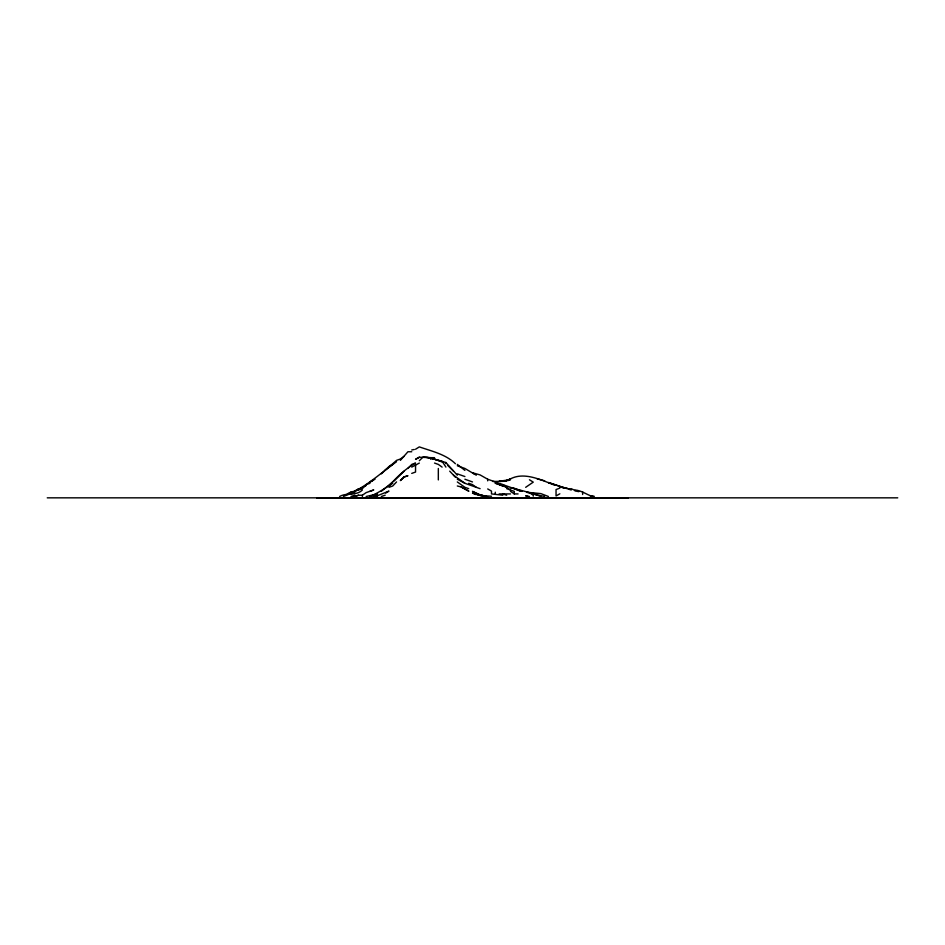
<?xml version="1.0" encoding="UTF-8"?>
<svg xmlns="http://www.w3.org/2000/svg" width="945" height="945" viewBox="0 0 945 945"><rect width="100%" height="100%" fill="white"/><g stroke="black" fill="none" stroke-linecap="round" stroke-linejoin="round"><path stroke-width="1.42" d="M394.018 481.04L404.141 471.153M343.378 496.491C363.482 489.274 379.358 474.071 396.546 461.715M400.349 460.369L407.945 451.745L411.736 451.745M388.95 485.978C396.664 477.13 405.381 468.862 415.54 463.062L411.736 464.408L407.945 468.46M396.546 481.938L392.754 485.978L388.95 487.325M419.332 460.711L423.136 456.943L426.927 457.132L445.922 462.53L457.309 475.193M381.355 473.847L388.95 466.535L392.754 464.219L385.158 470.137M388.95 467.113L396.546 460.369L400.349 459.022L404.141 456.329M392.754 481.938L381.355 491.282M358.568 488.671L350.973 493.928L350.973 492.038L354.777 491.093L366.164 485.529M392.754 483.285C385.383 488.081 378.012 493.03 369.967 496.491L377.563 493.928L366.164 496.491M525.668 487.325L533.263 482.139L529.46 479.776M350.973 497.566L358.568 495.227L362.372 495.227L366.164 492.605L373.759 489.947L369.967 491.282M362.372 490.018C356.076 496.279 346.827 492.25 339.586 496.491M415.54 449.253L419.332 446.89C431.747 451.237 445.686 454.202 455.407 463.735M385.702 493.089L388.95 491.093L373.759 497.212M354.777 491.093L362.372 487.774M507.949 480.391C522.03 470.704 539.985 479.422 554.148 484.998M559.842 493.798L556.05 495.948L556.05 489.569L559.842 488.092M419.332 457.179L415.54 459.329L419.332 457.226L430.731 457.675L443.382 462.459M507.949 480.403L510.477 479.009L506.674 480.214M375.023 479.233L369.967 481.938L372.495 481.04M411.736 467.113L419.332 463.062M350.973 492.038L347.181 493.928L349.709 493.408M507.949 480.615L510.477 479.623L499.078 481.265L506.674 481.265L492.758 481.466M369.967 483.285L366.164 484.631L362.372 488.671L358.568 490.018M411.736 473.398L415.54 472.051L415.54 465.082M350.973 493.928L354.777 492.605M350.973 496.491L354.777 495.227M354.777 496.491L358.568 495.227M381.355 496.491L385.158 495.227M369.967 498.109L377.563 495.818M500.354 481.56L502.882 480.804M373.759 496.562L377.563 495.747M411.736 449.974L414.264 449.489M568.713 489.12L571.241 488.671L575.032 490.467M426.927 457.675L434.523 457.675M510.477 490.018L502.882 484.631L499.078 484.631L506.674 487.325M520.601 490.845L514.269 488.222L510.477 487.774C520.789 490.112 530.807 492.806 540.859 496.491M526.932 492.262L540.859 493.609L548.454 496.491M502.882 495.227L491.483 493.928L491.483 491.093L487.691 488.943M499.078 493.928L510.477 493.928M510.477 491.365L514.269 493.928L518.073 493.928M487.691 496.846L480.095 494.778L472.5 491.365L480.095 495.475L491.483 496.255M47.25 497.838L897.75 497.838M316.799 498.109L628.201 498.109M590.223 495.818L594.027 496.16M526.932 492.416L529.46 492.711L533.263 495.227L533.263 496.16M563.645 487.821L559.842 486.935L567.437 488.222M480.095 495.475L483.887 496.042M480.095 495.227L477.568 494.849L483.887 495.818L472.5 493.148L476.292 494.66M430.731 458.254L442.118 461.266L445.922 467.113M544.651 496.491L533.263 494.058M529.46 496.491L525.668 495.818L528.196 496.621M575.032 490.916L578.836 491.636M575.032 490.018C582.049 490.502 587.329 495.31 594.027 496.916M544.651 480.816L537.055 478.784M533.263 493.384L537.055 494.223M457.309 485.978L461.113 486.935L468.708 491.093L461.113 486.935M518.073 490.018L521.864 491.034M563.645 487.714L548.454 482.529L571.241 490.018M502.882 493.928L506.674 495.227M457.309 465.767L464.905 468.46L476.292 475.193M474.402 473.988L472.5 472.772L480.095 474.922L487.691 479.233L521.864 491.365M495.286 483.285L497.814 484.183M434.523 463.062L438.326 464.408L442.118 467.113M506.674 488.671L514.269 491.365L514.269 493.928M457.309 473.847L464.905 476.54M464.905 479.233L472.5 481.938M468.708 483.285L472.5 484.631L476.292 487.325M457.309 479.233L464.905 483.285L480.095 488.671M468.708 488.671L464.905 487.325L457.309 481.938M495.286 483.013L502.882 485.978L502.882 484.631M514.269 488.671L519.337 490.774M457.309 464.408L464.905 470.386M453.517 475.193L464.905 483.285M447.812 465.542L453.517 471.153M449.714 471.153L455.407 477.213M582.628 491.813L582.628 494.483M495.286 492.18L495.286 493.928M487.691 479.233L487.691 480.851M445.922 462.53L445.922 463.664M438.326 468.46L438.326 479.918M430.731 457.675L430.731 459.294M362.372 495.227L362.372 496.491M404.141 476.847L400.349 480.592L404.141 477.036L407.945 475.737L404.141 476.847"/></g></svg>
